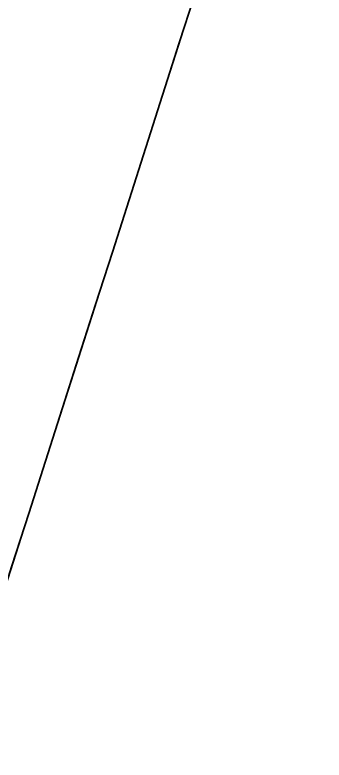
# Model space of a CAD drawing. Header units: millimetres. Extents: x 0 to 1840, y -1118 to 817.
# Drawn here: x 618.9452 to 618.9934, y -663.1169 to -663.0008 of the extents above; entities that cross this region are included whole.
import ezdxf

# ---------------------------------------------------------------- set-up
doc = ezdxf.new("R2010")
doc.units = ezdxf.units.MM
doc.layers.add('Blocks', color=7, linetype='Continuous')
doc.layers.add('Blocks$Inner', color=7, linetype='Continuous', lineweight=25, true_color=0x007f00)
doc.layers.add('Blocks$Outline', color=7, linetype='Continuous', lineweight=35, true_color=0xff3f3f)

# ---------------------------------------------------------------- blocks, each defined once
blk = doc.blocks.new('N02 Office Chair Back')
at = {"layer": 'Blocks$Inner'}
blk.add_lwpolyline([(631.08569, 478.95122), (630.39299, 477.05954), (627.44546, 471.04034), (625.36585, 466.82547), (623.96211, 463.97295), (622.81062, 461.59499), (621.9865, 459.85524), (620.7976, 457.20999), (620.00117, 455.24386), (618.61099, 450.90004), (599.58092, 445.43724), (575.26025, 440.11452), (545.24644, 435.16673), (528.82893, 433.0537), (519.20688, 431.95524), (516.37474, 431.64605), (514.76069, 431.47178), (513.94865, 431.38438), (513.22833, 431.30675), (507.90168, 430.70343), (501.75994, 430.03389), (480.86327, 428.06377), (412.94761, 425.34493), (345.03195, 428.06377)], dxfattribs=at)
at = {"layer": 'Blocks$Outline'}
for points, knots in [([(542.56546, 434.45688), (543.18213, 434.43245), (543.79879, 434.40802), (544.41546, 434.3836), (552.13561, 434.07779), (559.85575, 433.77198), (567.57589, 433.46617), (567.95556, 433.45113), (568.33523, 433.43609), (568.7149, 433.42105), (571.31173, 433.31818), (573.90857, 433.21532), (576.5054, 433.11245), (584.63921, 432.79026), (593.32466, 432.44621), (605.15751, 432.57467), (616.52825, 433.1188), (637.15934, 441.99406), (655.85013, 471.60838), (665.16138, 514.52814), (665.24865, 574.86536), (665.02102, 619.63016), (664.88306, 646.75978), (664.87057, 649.21528), (664.85809, 651.67077), (664.8456, 654.12627)], [-33.969773, -33.969773, -33.969773, -33.969773, -32.118144, -32.118144, -32.118144, -8.937354, -8.937354, -8.937354, -7.797348, -7.797348, -7.797348, 0, 0, 0, 24.422873, 26.079249, 35.462205, 58.530127, 89.920556, 136.09876, 189.038345, 270.479618, 270.479618, 270.479618, 277.850842, 277.850842, 277.850842, 277.850842]), ([(680.62835, 653.32624), (680.71871, 650.14257), (680.80906, 646.95889), (680.89942, 643.77521), (681.96261, 606.31552), (683.45595, 553.69965), (677.42457, 489.19743), (665.46848, 454.41821), (648.89904, 433.6191), (629.29521, 419.91556), (612.78419, 417.27514), (601.77677, 416.65137), (600.20668, 416.56239), (580.30984, 417.0206), (560.413, 417.4788), (540.51615, 417.93701)], [-338.488171, -338.488171, -338.488171, -338.488171, -328.940201, -328.940201, -328.940201, -216.597136, -171.143155, -135.233907, -108.037966, -92.835775, -64.431904, -59.70635, -59.70635, -59.70635, 0, 0, 0, 0]), ([(619.27848, 452.98571), (619.05598, 452.29049), (618.83349, 451.59526), (618.61099, 450.90004), (612.26763, 449.07911), (605.92428, 447.25817), (599.58092, 445.43724), (591.47403, 443.663), (583.36714, 441.88876), (575.26025, 440.11452), (565.25564, 438.46525), (555.25104, 436.81599), (545.24644, 435.16673), (544.36811, 435.05368), (543.48978, 434.94064), (542.61145, 434.82759)], [63.93661, 63.93661, 63.93661, 63.93661, 64.416757, 64.416757, 64.416757, 65.416757, 65.416757, 65.416757, 66.416757, 66.416757, 66.416757, 67.416757, 67.416757, 67.416757, 67.577256, 67.577256, 67.577256, 67.577256])]:
    blk.add_open_spline(points, degree=3, knots=knots, dxfattribs=at)

msp = doc.modelspace()

# ---------------------------------------------------------------- block references
at = {"layer": 'Blocks'}
msp.add_blockref('N02 Office Chair Back', (0, -1115.02947), dxfattribs=at)

doc.saveas('drawing.dxf')
